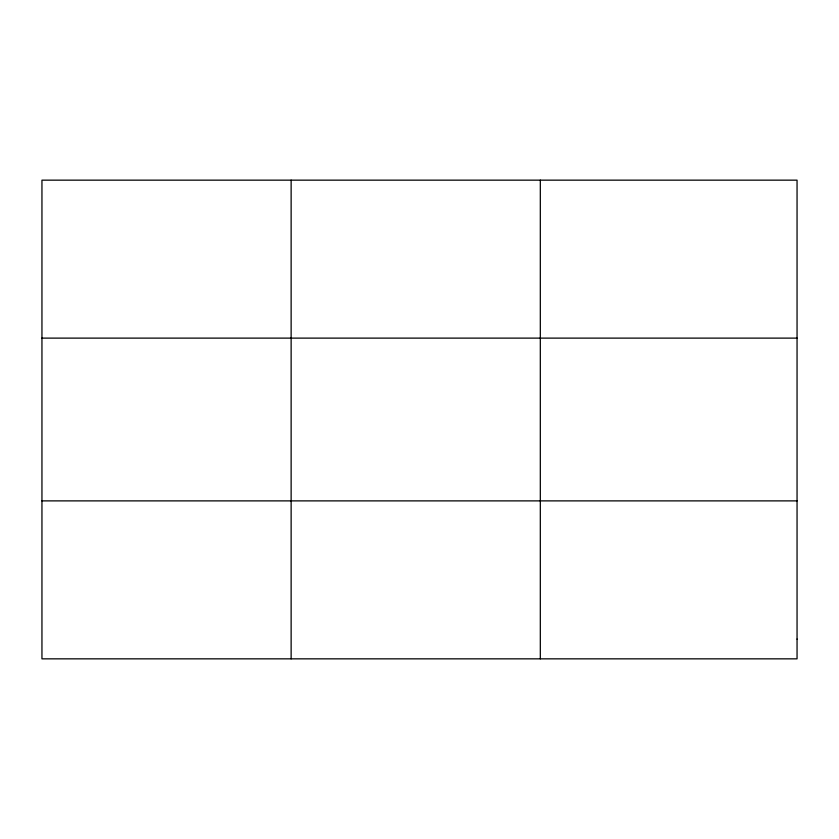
<?xml version="1.0" encoding="UTF-8"?>
<svg xmlns="http://www.w3.org/2000/svg" width="839" height="839" viewBox="0 0 839 839"><rect width="100%" height="100%" fill="white"/><g stroke="black" fill="none" stroke-linecap="round" stroke-linejoin="round"><path stroke-width="1.26" d="M291.133 658.846L291.133 180.154M540.316 658.846L540.316 180.154M41.95 338.117L797.05 338.117M41.95 500.883L797.05 500.883M797.05 639.098L797.05 658.846L41.95 658.846L41.95 180.154L797.05 180.154L797.05 639.098"/></g></svg>
